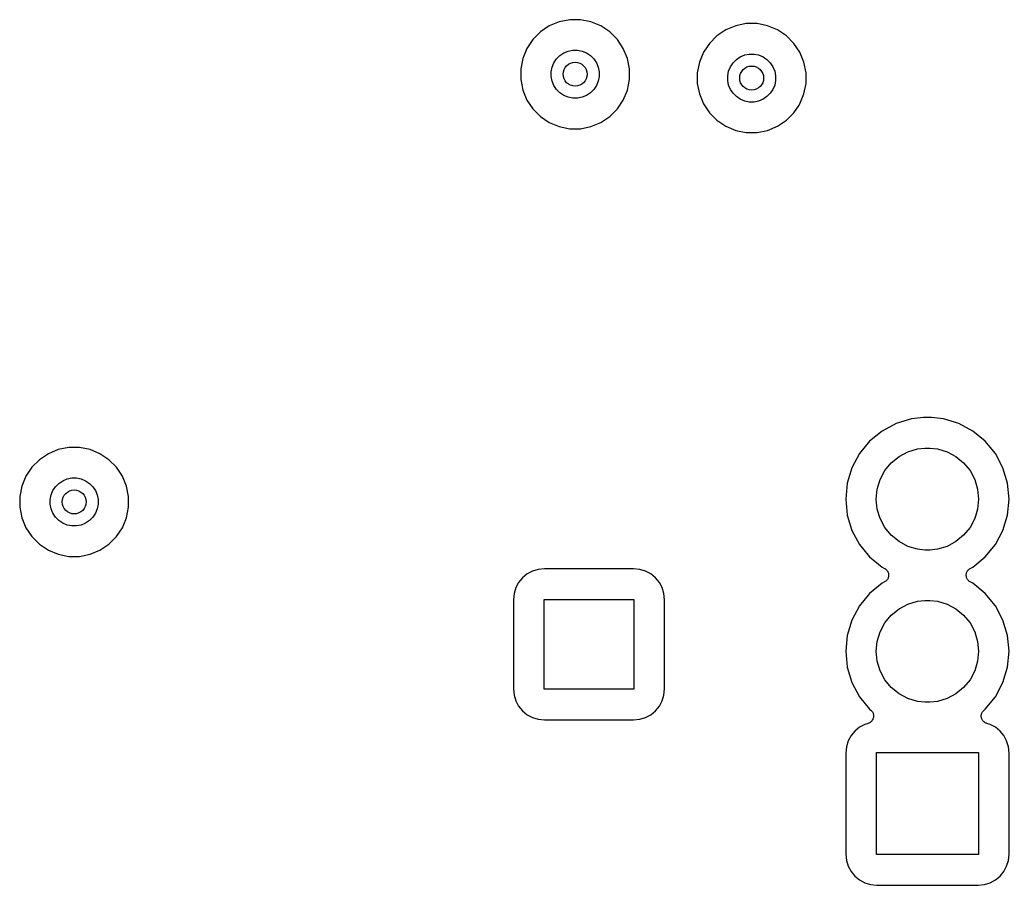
# Model space of a CAD drawing. Extents: x 1.79 to 9.66, y -5.89 to -1.5.
# Drawn here: x 3.524 to 4.174, y -2.678 to -2.11 of the extents above; entities that cross this region are included whole.
import ezdxf

# ---------------------------------------------------------------- set-up
doc = ezdxf.new("R2010")
doc.units = 0
doc.header["$MEASUREMENT"] = 0
doc.layers.add('BLACK', color=7, linetype='CONTINUOUS')

msp = doc.modelspace()

# ---------------------------------------------------------------- linework, layer by layer
at = {"layer": 'BLACK', "linetype": 'CONTINUOUS'}
for p, q in [((3.87807, -2.11093), (3.87157, -2.11362)), ((3.88498, -2.10955), (3.87807, -2.11093)), ((3.89202, -2.10955), (3.88498, -2.10955)), ((3.89893, -2.11093), (3.89202, -2.10955)), ((3.90543, -2.11362), (3.89893, -2.11093)), ((4.00098, -2.11205), (3.99407, -2.11343)), ((4.00802, -2.11205), (4.00098, -2.11205)), ((4.01493, -2.11343), (4.00802, -2.11205)), ((3.86571, -2.11753), (3.86073, -2.12251)), ((3.87157, -2.11362), (3.86571, -2.11753)), ((3.91129, -2.11753), (3.90543, -2.11362)), ((3.91627, -2.12251), (3.91129, -2.11753)), ((3.98757, -2.11612), (3.98171, -2.12003)), ((3.99407, -2.11343), (3.98757, -2.11612)), ((4.02143, -2.11612), (4.01493, -2.11343)), ((4.02729, -2.12003), (4.02143, -2.11612)), ((3.86073, -2.12251), (3.85682, -2.12837)), ((3.92018, -2.12837), (3.91627, -2.12251)), ((3.97673, -2.12501), (3.97282, -2.13087)), ((3.98171, -2.12003), (3.97673, -2.12501)), ((4.03227, -2.12501), (4.02729, -2.12003)), ((4.03618, -2.13087), (4.03227, -2.12501)), ((3.85682, -2.12837), (3.85413, -2.13487)), ((3.87846, -2.13307), (3.88104, -2.13134)), ((3.88104, -2.13134), (3.88391, -2.13016)), ((3.88391, -2.13016), (3.88695, -2.12955)), ((3.88695, -2.12955), (3.89005, -2.12955)), ((3.89005, -2.12955), (3.89309, -2.13016)), ((3.89309, -2.13016), (3.89596, -2.13134)), ((3.89596, -2.13134), (3.89854, -2.13307)), ((3.92287, -2.13487), (3.92018, -2.12837)), ((3.97282, -2.13087), (3.97013, -2.13737)), ((3.99991, -2.13266), (4.00295, -2.13205)), ((4.00295, -2.13205), (4.00605, -2.13205)), ((4.00605, -2.13205), (4.00909, -2.13266)), ((4.03887, -2.13737), (4.03618, -2.13087)), ((3.85413, -2.13487), (3.85275, -2.14178)), ((3.87336, -2.14071), (3.87454, -2.13784)), ((3.87454, -2.13784), (3.87627, -2.13526)), ((3.87627, -2.13526), (3.87846, -2.13307)), ((3.89854, -2.13307), (3.90073, -2.13526)), ((3.90073, -2.13526), (3.90246, -2.13784)), ((3.90246, -2.13784), (3.90364, -2.14071)), ((3.92425, -2.14178), (3.92287, -2.13487)), ((3.97013, -2.13737), (3.96875, -2.14428)), ((3.99054, -2.14034), (3.99227, -2.13776)), ((3.99227, -2.13776), (3.99446, -2.13557)), ((3.99446, -2.13557), (3.99704, -2.13384)), ((3.99704, -2.13384), (3.99991, -2.13266)), ((4.00909, -2.13266), (4.01196, -2.13384)), ((4.01196, -2.13384), (4.01454, -2.13557)), ((4.01454, -2.13557), (4.01673, -2.13776)), ((4.01673, -2.13776), (4.01846, -2.14034)), ((4.04025, -2.14428), (4.03887, -2.13737)), ((3.85275, -2.14178), (3.85275, -2.14882)), ((3.87275, -2.14375), (3.87336, -2.14071)), ((3.87275, -2.14685), (3.87275, -2.14375)), ((3.90364, -2.14071), (3.90425, -2.14375)), ((3.90425, -2.14375), (3.90425, -2.14685)), ((3.92425, -2.14882), (3.92425, -2.14178)), ((3.96875, -2.14428), (3.96875, -2.15132)), ((3.98875, -2.14625), (3.98936, -2.14321)), ((3.98936, -2.14321), (3.99054, -2.14034)), ((4.01846, -2.14034), (4.01964, -2.14321)), ((4.01964, -2.14321), (4.02025, -2.14625)), ((4.04025, -2.15132), (4.04025, -2.14428)), ((3.85275, -2.14882), (3.85413, -2.15573)), ((3.87336, -2.14989), (3.87275, -2.14685)), ((3.87454, -2.15276), (3.87336, -2.14989)), ((3.90364, -2.14989), (3.90246, -2.15276)), ((3.90425, -2.14685), (3.90364, -2.14989)), ((3.92287, -2.15573), (3.92425, -2.14882)), ((3.96875, -2.15132), (3.97013, -2.15823)), ((3.98875, -2.14935), (3.98875, -2.14625)), ((3.98936, -2.15239), (3.98875, -2.14935)), ((4.02025, -2.14935), (4.01964, -2.15239)), ((4.02025, -2.14625), (4.02025, -2.14935)), ((4.03887, -2.15823), (4.04025, -2.15132)), ((3.85413, -2.15573), (3.85682, -2.16223)), ((3.87627, -2.15534), (3.87454, -2.15276)), ((3.87846, -2.15753), (3.87627, -2.15534)), ((3.88104, -2.15926), (3.87846, -2.15753)), ((3.89854, -2.15753), (3.89596, -2.15926)), ((3.90073, -2.15534), (3.89854, -2.15753)), ((3.90246, -2.15276), (3.90073, -2.15534)), ((3.92018, -2.16223), (3.92287, -2.15573)), ((3.97013, -2.15823), (3.97282, -2.16473)), ((3.99054, -2.15526), (3.98936, -2.15239)), ((3.99227, -2.15784), (3.99054, -2.15526)), ((3.99446, -2.16003), (3.99227, -2.15784)), ((4.01673, -2.15784), (4.01454, -2.16003)), ((4.01846, -2.15526), (4.01673, -2.15784)), ((4.01964, -2.15239), (4.01846, -2.15526)), ((4.03618, -2.16473), (4.03887, -2.15823)), ((3.85682, -2.16223), (3.86073, -2.16809)), ((3.88391, -2.16044), (3.88104, -2.15926)), ((3.88695, -2.16105), (3.88391, -2.16044)), ((3.89005, -2.16105), (3.88695, -2.16105)), ((3.89309, -2.16044), (3.89005, -2.16105)), ((3.89596, -2.15926), (3.89309, -2.16044)), ((3.91627, -2.16809), (3.92018, -2.16223)), ((3.97282, -2.16473), (3.97673, -2.17059)), ((3.99704, -2.16176), (3.99446, -2.16003)), ((3.99991, -2.16294), (3.99704, -2.16176)), ((4.00295, -2.16355), (3.99991, -2.16294)), ((4.00605, -2.16355), (4.00295, -2.16355)), ((4.00909, -2.16294), (4.00605, -2.16355)), ((4.01196, -2.16176), (4.00909, -2.16294)), ((4.01454, -2.16003), (4.01196, -2.16176)), ((4.03566, -2.16551), (4.03618, -2.16473)), ((3.86073, -2.16809), (3.86571, -2.17307)), ((3.91129, -2.17307), (3.91627, -2.16809)), ((3.97673, -2.17059), (3.98171, -2.17557)), ((4.02729, -2.17557), (4.03227, -2.17059)), ((4.03227, -2.17059), (4.03566, -2.16551)), ((4.03566, -2.16551), (4.03566, -2.16551)), ((3.86571, -2.17307), (3.87157, -2.17698)), ((3.87157, -2.17698), (3.87807, -2.17967)), ((3.89893, -2.17967), (3.90543, -2.17698)), ((3.90543, -2.17698), (3.91129, -2.17307)), ((3.98171, -2.17557), (3.98757, -2.17948)), ((4.02143, -2.17948), (4.02729, -2.17557)), ((3.87807, -2.17967), (3.88498, -2.18105)), ((3.88498, -2.18105), (3.89202, -2.18105)), ((3.89202, -2.18105), (3.89893, -2.17967)), ((3.98757, -2.17948), (3.99407, -2.18217)), ((3.99407, -2.18217), (4.00098, -2.18355)), ((4.00098, -2.18355), (4.00802, -2.18355)), ((4.00802, -2.18355), (4.01493, -2.18217)), ((4.01493, -2.18217), (4.02143, -2.17948)), ((4.10952, -2.37161), (4.09944, -2.37467)), ((4.11737, -2.37084), (4.10952, -2.37161)), ((4.12263, -2.37084), (4.11737, -2.37084)), ((4.13048, -2.37161), (4.12263, -2.37084)), ((4.14056, -2.37467), (4.13048, -2.37161)), ((4.09944, -2.37467), (4.09015, -2.37963)), ((4.14985, -2.37963), (4.14056, -2.37467)), ((4.09015, -2.37963), (4.08201, -2.38631)), ((4.15799, -2.38631), (4.14985, -2.37963)), ((3.54897, -2.39183), (3.54247, -2.39452)), ((3.55588, -2.39045), (3.54897, -2.39183)), ((3.56292, -2.39045), (3.55588, -2.39045)), ((3.56983, -2.39183), (3.56292, -2.39045)), ((3.57633, -2.39452), (3.56983, -2.39183)), ((4.08201, -2.38631), (4.07533, -2.39445)), ((4.10713, -2.39323), (4.11344, -2.39132)), ((4.11344, -2.39132), (4.11836, -2.39084)), ((4.11836, -2.39084), (4.12164, -2.39084)), ((4.12164, -2.39084), (4.12656, -2.39132)), ((4.12656, -2.39132), (4.13287, -2.39323)), ((4.16019, -2.389), (4.15799, -2.38631)), ((4.16467, -2.39445), (4.16019, -2.389)), ((3.53661, -2.39843), (3.53163, -2.40341)), ((3.54247, -2.39452), (3.53661, -2.39843)), ((3.58219, -2.39843), (3.57633, -2.39452)), ((3.58717, -2.40341), (3.58219, -2.39843)), ((4.07533, -2.39445), (4.07037, -2.40374)), ((4.09622, -2.40052), (4.10132, -2.39634)), ((4.10132, -2.39634), (4.10713, -2.39323)), ((4.13287, -2.39323), (4.13868, -2.39634)), ((4.13868, -2.39634), (4.14378, -2.40052)), ((4.16963, -2.40374), (4.16467, -2.39445)), ((3.53163, -2.40341), (3.52772, -2.40927)), ((3.59108, -2.40927), (3.58717, -2.40341)), ((4.07037, -2.40374), (4.06731, -2.41382)), ((4.09204, -2.40562), (4.09622, -2.40052)), ((4.14378, -2.40052), (4.14796, -2.40562)), ((4.17269, -2.41382), (4.16963, -2.40374)), ((3.52772, -2.40927), (3.52503, -2.41577)), ((3.55194, -2.41224), (3.55481, -2.41106)), ((3.55481, -2.41106), (3.55785, -2.41045)), ((3.55785, -2.41045), (3.56095, -2.41045)), ((3.56095, -2.41045), (3.56399, -2.41106)), ((3.56399, -2.41106), (3.56686, -2.41224)), ((3.59377, -2.41577), (3.59108, -2.40927)), ((4.08702, -2.41774), (4.08893, -2.41143)), ((4.08893, -2.41143), (4.09204, -2.40562)), ((4.14796, -2.40562), (4.15107, -2.41143)), ((4.15107, -2.41143), (4.15298, -2.41774)), ((3.52503, -2.41577), (3.52365, -2.42268)), ((3.54544, -2.41874), (3.54717, -2.41616)), ((3.54717, -2.41616), (3.54936, -2.41397)), ((3.54936, -2.41397), (3.55194, -2.41224)), ((3.56686, -2.41224), (3.56944, -2.41397)), ((3.56944, -2.41397), (3.57163, -2.41616)), ((3.57163, -2.41616), (3.57336, -2.41874)), ((3.59515, -2.42268), (3.59377, -2.41577)), ((4.06731, -2.41382), (4.06628, -2.4243)), ((4.08637, -2.4243), (4.08702, -2.41774)), ((4.15298, -2.41774), (4.15363, -2.4243)), ((4.17372, -2.4243), (4.17269, -2.41382)), ((3.52365, -2.42268), (3.52365, -2.42972)), ((3.54365, -2.42465), (3.54426, -2.42161)), ((3.54365, -2.42775), (3.54365, -2.42465)), ((3.54426, -2.42161), (3.54544, -2.41874)), ((3.57336, -2.41874), (3.57454, -2.42161)), ((3.57454, -2.42161), (3.57515, -2.42465)), ((3.57515, -2.42465), (3.57515, -2.42775)), ((3.59515, -2.42972), (3.59515, -2.42268)), ((4.06628, -2.4243), (4.06731, -2.43478)), ((4.08702, -2.43086), (4.08637, -2.4243)), ((4.15363, -2.4243), (4.15298, -2.43086)), ((4.17269, -2.43478), (4.17372, -2.4243)), ((3.52365, -2.42972), (3.52503, -2.43663)), ((3.54426, -2.43079), (3.54365, -2.42775)), ((3.54544, -2.43366), (3.54426, -2.43079)), ((3.57454, -2.43079), (3.57336, -2.43366)), ((3.57515, -2.42775), (3.57454, -2.43079)), ((3.59377, -2.43663), (3.59515, -2.42972)), ((4.08893, -2.43717), (4.08702, -2.43086)), ((4.15298, -2.43086), (4.15107, -2.43717)), ((3.52503, -2.43663), (3.52772, -2.44313)), ((3.54717, -2.43624), (3.54544, -2.43366)), ((3.54936, -2.43843), (3.54717, -2.43624)), ((3.57163, -2.43624), (3.56944, -2.43843)), ((3.57336, -2.43366), (3.57163, -2.43624)), ((3.59108, -2.44313), (3.59377, -2.43663)), ((4.06731, -2.43478), (4.07037, -2.44486)), ((4.09204, -2.44298), (4.08893, -2.43717)), ((4.15107, -2.43717), (4.14796, -2.44298)), ((4.16963, -2.44486), (4.17269, -2.43478)), ((3.52772, -2.44313), (3.53163, -2.44899)), ((3.55194, -2.44016), (3.54936, -2.43843)), ((3.55481, -2.44134), (3.55194, -2.44016)), ((3.55785, -2.44195), (3.55481, -2.44134)), ((3.56095, -2.44195), (3.55785, -2.44195)), ((3.56399, -2.44134), (3.56095, -2.44195)), ((3.56686, -2.44016), (3.56399, -2.44134)), ((3.56944, -2.43843), (3.56686, -2.44016)), ((3.58717, -2.44899), (3.59108, -2.44313)), ((4.09622, -2.44808), (4.09204, -2.44298)), ((4.14796, -2.44298), (4.14378, -2.44808)), ((3.53163, -2.44899), (3.53661, -2.45397)), ((3.58219, -2.45397), (3.58717, -2.44899)), ((4.07037, -2.44486), (4.07533, -2.45415)), ((4.10132, -2.45226), (4.09622, -2.44808)), ((4.14378, -2.44808), (4.13868, -2.45226)), ((4.16467, -2.45415), (4.16963, -2.44486)), ((3.53661, -2.45397), (3.54247, -2.45788)), ((3.57633, -2.45788), (3.58219, -2.45397)), ((4.07533, -2.45415), (4.08201, -2.46229)), ((4.10713, -2.45537), (4.10132, -2.45226)), ((4.11344, -2.45728), (4.10713, -2.45537)), ((4.13287, -2.45537), (4.12656, -2.45728)), ((4.13868, -2.45226), (4.13287, -2.45537)), ((4.15799, -2.46229), (4.16467, -2.45415)), ((3.54247, -2.45788), (3.54897, -2.46057)), ((3.54897, -2.46057), (3.55588, -2.46195)), ((3.55588, -2.46195), (3.56292, -2.46195)), ((3.56292, -2.46195), (3.56983, -2.46057)), ((3.56983, -2.46057), (3.57633, -2.45788)), ((4.08201, -2.46229), (4.09015, -2.46897)), ((4.11836, -2.45776), (4.11344, -2.45728)), ((4.12164, -2.45776), (4.11836, -2.45776)), ((4.12656, -2.45728), (4.12164, -2.45776)), ((4.14985, -2.46897), (4.15799, -2.46229)), ((3.86836, -2.47004), (3.86419, -2.47045)), ((3.92692, -2.47004), (3.86836, -2.47004)), ((3.93109, -2.47045), (3.92692, -2.47004)), ((4.09015, -2.46897), (4.09188, -2.46989)), ((4.09188, -2.46989), (4.09192, -2.46991)), ((4.09192, -2.46991), (4.09192, -2.46991)), ((4.09192, -2.46991), (4.09192, -2.46991)), ((4.09192, -2.46991), (4.09194, -2.46992)), ((4.09194, -2.46992), (4.09233, -2.47019)), ((4.09233, -2.47019), (4.09272, -2.47046)), ((4.14733, -2.47042), (4.14773, -2.47015)), ((4.14773, -2.47015), (4.14812, -2.46989)), ((4.14812, -2.46989), (4.14985, -2.46897)), ((3.8539, -2.47595), (3.8514, -2.47899)), ((3.85695, -2.47345), (3.8539, -2.47595)), ((3.86042, -2.47159), (3.85695, -2.47345)), ((3.86419, -2.47045), (3.86042, -2.47159)), ((3.93486, -2.47159), (3.93109, -2.47045)), ((3.93833, -2.47345), (3.93486, -2.47159)), ((3.94138, -2.47595), (3.93833, -2.47345)), ((3.94388, -2.47899), (3.94138, -2.47595)), ((4.09272, -2.47046), (4.09273, -2.47047)), ((4.09273, -2.47047), (4.09274, -2.47048)), ((4.09274, -2.47048), (4.09308, -2.47082)), ((4.09308, -2.47082), (4.09341, -2.47116)), ((4.09341, -2.47116), (4.09342, -2.47117)), ((4.09342, -2.47117), (4.09342, -2.47118)), ((4.09342, -2.47118), (4.09368, -2.47157)), ((4.09391, -2.47669), (4.09365, -2.47708)), ((4.09368, -2.47157), (4.09395, -2.47197)), ((4.09392, -2.47668), (4.09391, -2.47669)), ((4.09411, -2.47623), (4.09392, -2.47667)), ((4.09392, -2.47667), (4.09392, -2.47668)), ((4.09395, -2.47197), (4.09395, -2.47198)), ((4.09395, -2.47198), (4.09396, -2.47199)), ((4.09396, -2.47199), (4.09413, -2.47243)), ((4.09429, -2.47579), (4.09411, -2.47623)), ((4.09413, -2.47243), (4.09431, -2.47288)), ((4.0943, -2.47577), (4.09429, -2.47578)), ((4.09429, -2.47578), (4.09429, -2.47579)), ((4.09439, -2.4753), (4.0943, -2.47577)), ((4.09431, -2.47288), (4.09431, -2.47289)), ((4.09431, -2.47289), (4.09432, -2.4729)), ((4.09432, -2.4729), (4.09441, -2.47336)), ((4.09449, -2.47483), (4.09439, -2.4753)), ((4.09441, -2.47336), (4.0945, -2.47384)), ((4.0945, -2.47433), (4.09449, -2.47481)), ((4.09449, -2.47481), (4.09449, -2.47482)), ((4.09449, -2.47482), (4.09449, -2.47483)), ((4.0945, -2.47384), (4.0945, -2.47385)), ((4.0945, -2.47385), (4.0945, -2.47386)), ((4.0945, -2.47386), (4.0945, -2.47433)), ((4.1455, -2.47426), (4.14551, -2.47379)), ((4.1455, -2.47474), (4.1455, -2.47426)), ((4.1455, -2.47475), (4.1455, -2.47474)), ((4.1455, -2.47476), (4.1455, -2.47475)), ((4.14559, -2.47523), (4.1455, -2.47476)), ((4.14551, -2.47377), (4.14561, -2.4733)), ((4.14551, -2.47378), (4.14551, -2.47377)), ((4.14551, -2.47379), (4.14551, -2.47378)), ((4.14568, -2.4757), (4.14559, -2.47523)), ((4.14561, -2.4733), (4.1457, -2.47283)), ((4.14569, -2.47571), (4.14568, -2.4757)), ((4.14569, -2.47572), (4.14569, -2.47571)), ((4.14587, -2.47616), (4.14569, -2.47572)), ((4.1457, -2.47283), (4.14571, -2.47282)), ((4.14571, -2.47281), (4.14589, -2.47237)), ((4.14571, -2.47282), (4.14571, -2.47281)), ((4.14604, -2.47661), (4.14587, -2.47616)), ((4.14589, -2.47237), (4.14608, -2.47193)), ((4.14605, -2.47662), (4.14604, -2.47661)), ((4.14605, -2.47663), (4.14605, -2.47662)), ((4.14632, -2.47702), (4.14605, -2.47663)), ((4.14608, -2.47192), (4.14609, -2.47191)), ((4.14608, -2.47193), (4.14608, -2.47192)), ((4.14609, -2.47191), (4.14635, -2.47152)), ((4.14635, -2.47152), (4.14662, -2.47112)), ((4.14662, -2.47112), (4.14663, -2.47111)), ((4.14663, -2.47111), (4.14664, -2.4711)), ((4.14664, -2.4711), (4.14698, -2.47077)), ((4.14698, -2.47077), (4.14731, -2.47043)), ((4.14731, -2.47043), (4.14732, -2.47043)), ((4.14732, -2.47043), (4.14733, -2.47042)), ((3.84954, -2.48247), (3.8484, -2.48624)), ((3.8514, -2.47899), (3.84954, -2.48247)), ((3.94573, -2.48247), (3.94388, -2.47899)), ((3.94688, -2.48624), (3.94573, -2.48247)), ((4.09015, -2.47963), (4.08201, -2.48631)), ((4.09188, -2.47871), (4.09015, -2.47963)), ((4.09227, -2.47845), (4.09188, -2.47871)), ((4.09267, -2.47818), (4.09227, -2.47845)), ((4.09268, -2.47817), (4.09267, -2.47818)), ((4.09269, -2.47817), (4.09268, -2.47817)), ((4.09303, -2.47783), (4.09269, -2.47817)), ((4.09336, -2.4775), (4.09303, -2.47783)), ((4.09337, -2.47749), (4.09336, -2.4775)), ((4.09338, -2.47748), (4.09337, -2.47749)), ((4.09365, -2.47708), (4.09338, -2.47748)), ((4.14658, -2.47742), (4.14632, -2.47702)), ((4.14658, -2.47743), (4.14658, -2.47742)), ((4.14659, -2.47744), (4.14658, -2.47743)), ((4.14692, -2.47778), (4.14659, -2.47744)), ((4.14726, -2.47812), (4.14692, -2.47778)), ((4.14727, -2.47813), (4.14726, -2.47812)), ((4.14728, -2.47814), (4.14727, -2.47813)), ((4.14766, -2.4784), (4.14728, -2.47814)), ((4.14806, -2.47868), (4.14766, -2.4784)), ((4.14808, -2.47869), (4.14806, -2.47868)), ((4.14812, -2.47871), (4.14808, -2.47869)), ((4.14808, -2.47869), (4.14808, -2.47869)), ((4.14808, -2.47869), (4.14808, -2.47869)), ((4.14985, -2.47963), (4.14812, -2.47871)), ((4.15799, -2.48631), (4.14985, -2.47963)), ((3.8484, -2.48624), (3.84799, -2.4904)), ((3.94729, -2.4904), (3.94688, -2.48624)), ((4.08201, -2.48631), (4.07533, -2.49445)), ((4.16467, -2.49445), (4.15799, -2.48631)), ((3.84799, -2.4904), (3.84799, -2.54897)), ((3.86811, -2.54921), (3.86811, -2.49016)), ((3.86811, -2.49016), (3.92717, -2.49016)), ((3.92717, -2.49016), (3.92717, -2.54921)), ((3.94729, -2.54897), (3.94729, -2.4904)), ((4.07533, -2.49445), (4.07037, -2.50374)), ((4.10132, -2.49634), (4.10713, -2.49323)), ((4.10713, -2.49323), (4.11344, -2.49132)), ((4.11344, -2.49132), (4.11836, -2.49084)), ((4.11836, -2.49084), (4.12164, -2.49084)), ((4.12164, -2.49084), (4.12656, -2.49132)), ((4.12656, -2.49132), (4.13287, -2.49323)), ((4.13287, -2.49323), (4.13868, -2.49634)), ((4.16963, -2.50374), (4.16467, -2.49445)), ((4.09204, -2.50562), (4.09622, -2.50052)), ((4.09622, -2.50052), (4.10132, -2.49634)), ((4.13868, -2.49634), (4.14378, -2.50052)), ((4.14378, -2.50052), (4.14796, -2.50562)), ((4.07037, -2.50374), (4.06731, -2.51382)), ((4.08893, -2.51143), (4.09204, -2.50562)), ((4.14796, -2.50562), (4.15107, -2.51143)), ((4.17269, -2.51382), (4.16963, -2.50374)), ((4.06731, -2.51382), (4.06628, -2.5243)), ((4.08702, -2.51774), (4.08893, -2.51143)), ((4.15107, -2.51143), (4.15298, -2.51774)), ((4.17372, -2.5243), (4.17269, -2.51382)), ((4.08637, -2.5243), (4.08702, -2.51774)), ((4.15298, -2.51774), (4.15363, -2.5243)), ((4.06628, -2.5243), (4.06731, -2.53478)), ((4.08702, -2.53086), (4.08637, -2.5243)), ((4.15363, -2.5243), (4.15298, -2.53086)), ((4.17269, -2.53478), (4.17372, -2.5243)), ((4.06731, -2.53478), (4.07037, -2.54486)), ((4.08893, -2.53717), (4.08702, -2.53086)), ((4.15298, -2.53086), (4.15107, -2.53717)), ((4.16963, -2.54486), (4.17269, -2.53478)), ((4.09204, -2.54298), (4.08893, -2.53717)), ((4.15107, -2.53717), (4.14796, -2.54298)), ((4.07037, -2.54486), (4.07533, -2.55415)), ((4.09622, -2.54808), (4.09204, -2.54298)), ((4.10132, -2.55226), (4.09622, -2.54808)), ((4.14378, -2.54808), (4.13868, -2.55226)), ((4.14796, -2.54298), (4.14378, -2.54808)), ((4.16467, -2.55415), (4.16963, -2.54486)), ((3.84799, -2.54897), (3.8484, -2.55313)), ((3.8484, -2.55313), (3.84954, -2.5569)), ((3.92717, -2.54921), (3.86811, -2.54921)), ((3.94573, -2.5569), (3.94688, -2.55313)), ((3.94688, -2.55313), (3.94729, -2.54897)), ((4.07533, -2.55415), (4.08201, -2.56229)), ((4.10713, -2.55537), (4.10132, -2.55226)), ((4.13868, -2.55226), (4.13287, -2.55537)), ((4.15799, -2.56229), (4.16467, -2.55415)), ((3.84954, -2.5569), (3.8514, -2.56038)), ((3.8514, -2.56038), (3.8539, -2.56342)), ((3.94138, -2.56342), (3.94388, -2.56038)), ((3.94388, -2.56038), (3.94573, -2.5569)), ((4.11344, -2.55728), (4.10713, -2.55537)), ((4.11836, -2.55776), (4.11344, -2.55728)), ((4.12164, -2.55776), (4.11836, -2.55776)), ((4.12656, -2.55728), (4.12164, -2.55776)), ((4.13287, -2.55537), (4.12656, -2.55728)), ((3.8539, -2.56342), (3.85695, -2.56592)), ((3.85695, -2.56592), (3.86042, -2.56778)), ((3.93486, -2.56778), (3.93833, -2.56592)), ((3.93833, -2.56592), (3.94138, -2.56342)), ((4.08201, -2.56229), (4.08281, -2.56294)), ((4.08281, -2.56294), (4.08284, -2.56297)), ((4.08284, -2.56297), (4.08284, -2.56297)), ((4.08284, -2.56297), (4.08284, -2.56297)), ((4.08284, -2.56297), (4.08286, -2.56298)), ((4.08286, -2.56298), (4.08319, -2.56333)), ((4.08319, -2.56333), (4.08353, -2.56367)), ((4.08353, -2.56367), (4.08353, -2.56368)), ((4.08353, -2.56368), (4.08354, -2.56368)), ((4.08354, -2.56368), (4.0838, -2.56409)), ((4.0838, -2.56409), (4.08406, -2.56448)), ((4.08406, -2.56448), (4.08407, -2.56449)), ((4.08407, -2.56449), (4.08407, -2.5645)), ((4.08407, -2.5645), (4.08425, -2.56494)), ((4.08425, -2.56494), (4.08443, -2.56539)), ((4.08443, -2.56539), (4.08443, -2.5654)), ((4.08443, -2.5654), (4.08443, -2.56541)), ((4.08443, -2.56541), (4.08452, -2.56587)), ((4.0846, -2.56734), (4.08451, -2.5678)), ((4.08452, -2.56587), (4.08461, -2.56634)), ((4.08461, -2.56732), (4.0846, -2.56733)), ((4.0846, -2.56733), (4.0846, -2.56734)), ((4.08461, -2.56634), (4.08461, -2.56636)), ((4.08461, -2.56636), (4.08461, -2.56637)), ((4.08461, -2.56637), (4.08461, -2.56684)), ((4.08461, -2.56684), (4.08461, -2.56732)), ((4.15539, -2.56628), (4.15549, -2.56581)), ((4.15539, -2.56629), (4.15539, -2.56628)), ((4.15539, -2.5663), (4.15539, -2.56629)), ((4.15539, -2.56678), (4.15539, -2.5663)), ((4.15539, -2.56725), (4.15539, -2.56678)), ((4.15539, -2.56726), (4.15539, -2.56725)), ((4.15539, -2.56727), (4.15539, -2.56726)), ((4.15548, -2.56774), (4.15539, -2.56727)), ((4.15557, -2.56821), (4.15548, -2.56774)), ((4.15549, -2.56581), (4.15559, -2.56534)), ((4.15559, -2.56532), (4.15578, -2.56488)), ((4.15559, -2.56533), (4.15559, -2.56532)), ((4.15559, -2.56534), (4.15559, -2.56533)), ((4.15578, -2.56488), (4.15596, -2.56444)), ((4.15596, -2.56444), (4.15597, -2.56443)), ((4.15597, -2.56442), (4.15624, -2.56402)), ((4.15597, -2.56443), (4.15597, -2.56442)), ((4.15624, -2.56402), (4.1565, -2.56363)), ((4.1565, -2.56363), (4.15651, -2.56362)), ((4.15651, -2.56362), (4.15652, -2.56361)), ((4.15652, -2.56361), (4.15686, -2.56327)), ((4.15686, -2.56327), (4.15719, -2.56294)), ((4.15719, -2.56294), (4.15799, -2.56229)), ((3.86042, -2.56778), (3.86419, -2.56892)), ((3.86419, -2.56892), (3.86836, -2.56933)), ((3.86836, -2.56933), (3.92692, -2.56933)), ((3.92692, -2.56933), (3.93109, -2.56892)), ((3.93109, -2.56892), (3.93486, -2.56778)), ((4.07537, -2.57413), (4.07232, -2.57662)), ((4.07884, -2.57227), (4.07537, -2.57413)), ((4.08108, -2.57159), (4.07884, -2.57227)), ((4.08153, -2.57141), (4.08108, -2.57159)), ((4.08197, -2.57123), (4.08153, -2.57141)), ((4.08198, -2.57122), (4.08197, -2.57123)), ((4.08199, -2.57122), (4.08198, -2.57122)), ((4.08238, -2.57095), (4.08199, -2.57122)), ((4.08278, -2.57069), (4.08238, -2.57095)), ((4.08279, -2.57068), (4.08278, -2.57069)), ((4.0828, -2.57067), (4.08279, -2.57068)), ((4.08314, -2.57034), (4.0828, -2.57067)), ((4.08348, -2.57), (4.08314, -2.57034)), ((4.08349, -2.56999), (4.08348, -2.56999)), ((4.08348, -2.56999), (4.08348, -2.57)), ((4.08376, -2.56959), (4.08349, -2.56999)), ((4.08402, -2.5692), (4.08376, -2.56959)), ((4.08403, -2.56919), (4.08402, -2.5692)), ((4.08422, -2.56873), (4.08403, -2.56918)), ((4.08403, -2.56918), (4.08403, -2.56919)), ((4.08441, -2.5683), (4.08422, -2.56873)), ((4.08451, -2.5678), (4.08441, -2.56828)), ((4.08441, -2.56828), (4.08441, -2.56829)), ((4.08441, -2.56829), (4.08441, -2.5683)), ((4.15557, -2.56822), (4.15557, -2.56821)), ((4.15557, -2.56823), (4.15557, -2.56822)), ((4.15575, -2.56867), (4.15557, -2.56823)), ((4.15593, -2.56911), (4.15575, -2.56867)), ((4.15594, -2.56912), (4.15593, -2.56911)), ((4.15594, -2.56913), (4.15594, -2.56912)), ((4.1562, -2.56953), (4.15594, -2.56913)), ((4.15647, -2.56993), (4.1562, -2.56953)), ((4.15647, -2.56994), (4.15647, -2.56993)), ((4.15648, -2.56995), (4.15647, -2.56994)), ((4.15681, -2.57028), (4.15648, -2.56995)), ((4.15715, -2.57063), (4.15681, -2.57028)), ((4.15716, -2.57064), (4.15715, -2.57063)), ((4.15755, -2.57091), (4.15716, -2.57064)), ((4.15716, -2.57064), (4.15716, -2.57064)), ((4.15795, -2.57118), (4.15755, -2.57091)), ((4.15796, -2.57119), (4.15795, -2.57118)), ((4.15797, -2.57119), (4.15796, -2.57119)), ((4.1584, -2.57138), (4.15797, -2.57119)), ((4.15885, -2.57157), (4.1584, -2.57138)), ((4.15887, -2.57157), (4.15885, -2.57157)), ((4.15892, -2.57159), (4.15887, -2.57157)), ((4.15887, -2.57157), (4.15887, -2.57157)), ((4.15887, -2.57157), (4.15887, -2.57157)), ((4.16116, -2.57227), (4.15892, -2.57159)), ((4.16463, -2.57413), (4.16116, -2.57227)), ((4.16768, -2.57662), (4.16463, -2.57413)), ((4.06983, -2.57967), (4.06797, -2.58314)), ((4.07232, -2.57662), (4.06983, -2.57967)), ((4.17017, -2.57967), (4.16768, -2.57662)), ((4.17203, -2.58314), (4.17017, -2.57967)), ((4.06682, -2.58691), (4.06641, -2.59108)), ((4.06797, -2.58314), (4.06682, -2.58691)), ((4.17318, -2.58691), (4.17203, -2.58314)), ((4.17359, -2.59108), (4.17318, -2.58691)), ((4.06641, -2.59108), (4.06641, -2.65752)), ((4.08654, -2.65776), (4.08654, -2.59084)), ((4.08654, -2.59084), (4.15346, -2.59084)), ((4.15346, -2.59084), (4.15346, -2.65776)), ((4.17359, -2.65752), (4.17359, -2.59108)), ((4.06641, -2.65752), (4.06682, -2.66169)), ((4.15346, -2.65776), (4.08654, -2.65776)), ((4.17318, -2.66169), (4.17359, -2.65752)), ((4.06682, -2.66169), (4.06797, -2.66546)), ((4.17203, -2.66546), (4.17318, -2.66169)), ((4.06797, -2.66546), (4.06983, -2.66893)), ((4.06983, -2.66893), (4.07232, -2.67198)), ((4.16768, -2.67198), (4.17017, -2.66893)), ((4.17017, -2.66893), (4.17203, -2.66546)), ((4.07232, -2.67198), (4.07537, -2.67447)), ((4.07537, -2.67447), (4.07884, -2.67633)), ((4.07884, -2.67633), (4.08261, -2.67748)), ((4.08261, -2.67748), (4.08678, -2.67789)), ((4.08678, -2.67789), (4.15322, -2.67789)), ((4.15322, -2.67789), (4.15739, -2.67748)), ((4.15739, -2.67748), (4.16116, -2.67633)), ((4.16116, -2.67633), (4.16463, -2.67447)), ((4.16463, -2.67447), (4.16768, -2.67198))]:
    msp.add_line(p, q, dxfattribs=at)
at = {"layer": 'BLACK'}
for centre in [(3.8885, -2.1453), (4.0045, -2.1478), (3.5594, -2.4262)]:
    msp.add_circle(centre, 0.00787, dxfattribs=at)

doc.saveas('drawing.dxf')
